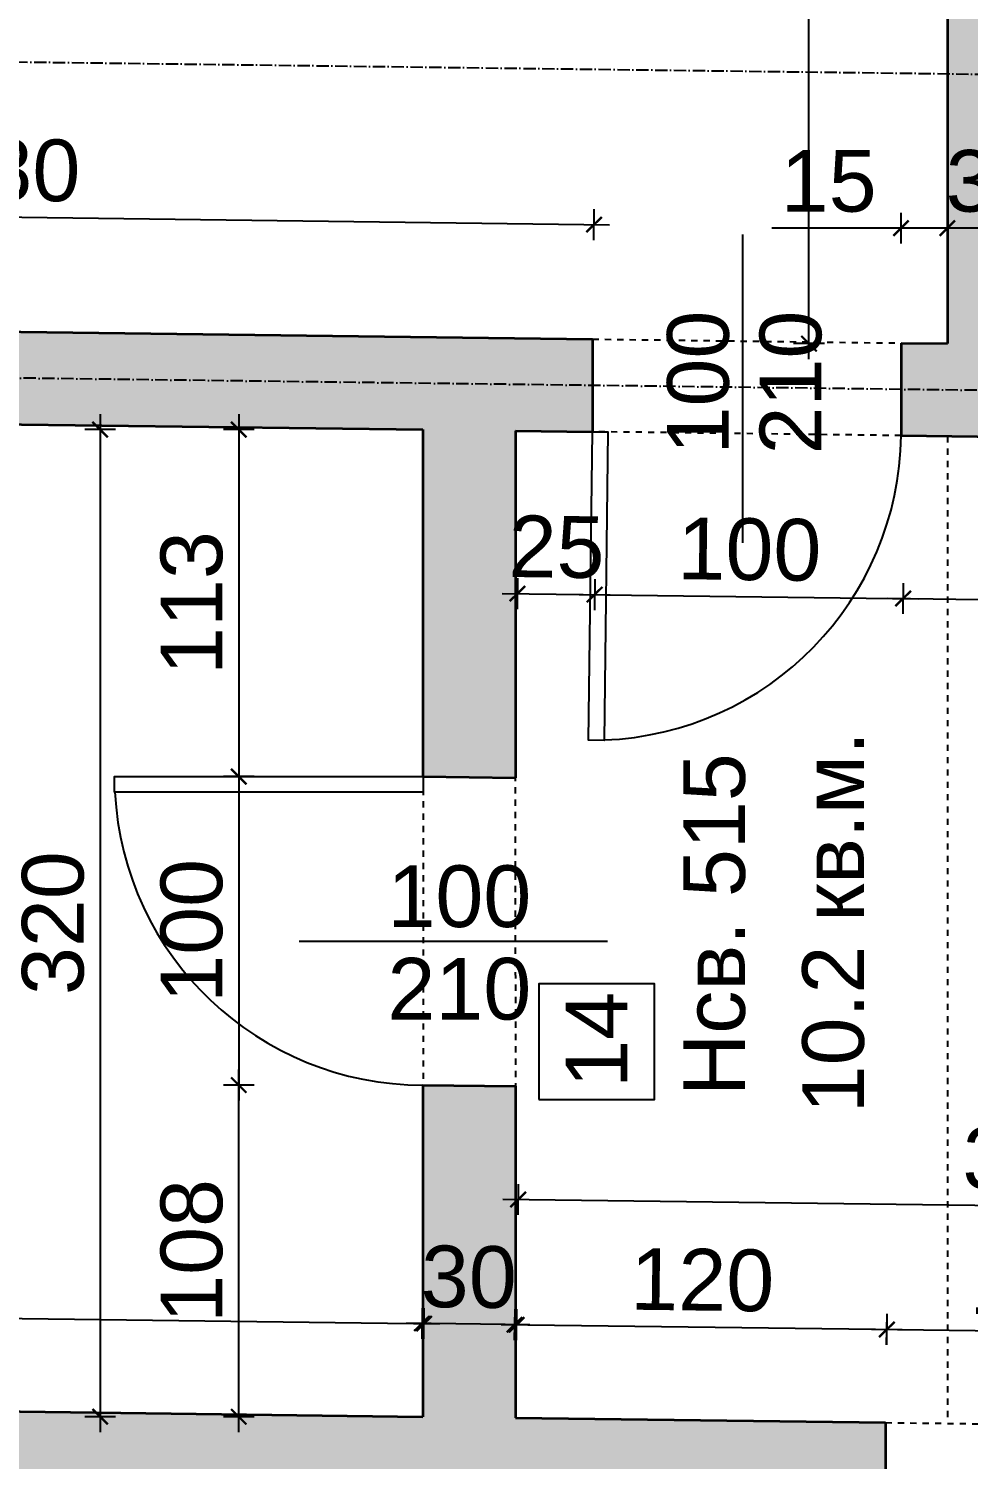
# Model space of a CAD drawing. Header units: inches. Extents: x -72385 to 39588, y -6525 to 66685.
# Drawn here: x -51875.1 to -51570.5, y 15683.8 to 16147.6 of the extents above; entities that cross this region are included whole.
import ezdxf

# ---------------------------------------------------------------- set-up
doc = ezdxf.new("R2010")
doc.units = ezdxf.units.IN
doc.header["$MEASUREMENT"] = 0
doc.linetypes.add('DashDot', pattern=[0.6, 0.4, -0.1, 0, -0.1])
doc.linetypes.add('Hidden', pattern=[0.4, 0.2, -0.2])
for name, color, linetype, lineweight in [('Врати', 251, 'Continuous', 25), ('Линия на разрез', 252, 'DashDot', 25), ('Надписи Hсв', 252, 'Continuous', 25), ('Надписи врати', 252, 'Continuous', 25), ('Надписи коти вътрешни', 252, 'Continuous', 25), ('Надписи номера на пом.', 252, 'Continuous', 25), ('Надписи площ', 252, 'Continuous', 25), ('Оси', 252, 'DashDot', 25), ('Пунктир', 253, 'Hidden', 25), ('Разрезни линии', 7, 'Continuous', 35), ('Щрих стени', 254, 'Continuous', 25)]:
    doc.layers.add(name, color=color, linetype=linetype, lineweight=lineweight)
doc.styles.add('Arial Regular', font='arial.ttf')
doc.styles.get("Standard").update_dxf_attribs({"font": 'arial.ttf'})
doc.dimstyles.new('Annotative', dxfattribs={"dimscale": 0, "dimtxt": 20, "dimasz": 5, "dimexe": 5, "dimexo": 5, "dimgap": 5, "dimtad": 1, "dimdec": 0, "dimzin": 0, "dimdsep": 46, "dimtxsty": 'Standard', "dimblk": 'ARCHTICK', "dimcen": 5, "dimdle": 5, "dimadec": 0, "dimazin": 0, "dimtfac": 1, "dimtdec": 0, "dimtofl": 0, "dimtmove": 0, "dimatfit": 3, "dimldrblk": 'ARCHTICK', "dimfxl": 5, "dimfxlon": 1, "dimtolj": 1, "dimtzin": 0, "dimarcsym": 1})

# ---------------------------------------------------------------- blocks, each defined once
blk = doc.blocks.new('_ArchTick')
at = {"color": 0, "linetype": 'ByBlock', "const_width": 0.15}
blk.add_lwpolyline([(-0.5, -0.5), (0.5, 0.5)], dxfattribs=at)
blk = doc.blocks.new('*D8211')
at = {"layer": 'Defpoints', "color": 0, "ltscale": 50, "transparency": 16777216}
for p in [(-51622.19, 16395.51), (-51577.34, 16395.51), (-51577.34, 16045.48)]:
    blk.add_point(p, dxfattribs=at)
at = {"layer": 'Надписи коти вътрешни', "color": 0, "lineweight": -2, "ltscale": 50, "transparency": 16777216}
for p, q in [((-51622.19, 16040.48), (-51622.19, 16400.51)), ((-51617.19, 16395.51), (-51627.19, 16395.51)), ((-51617.19, 16045.48), (-51627.19, 16045.48))]:
    blk.add_line(p, q, dxfattribs=at)
at = {"layer": 'Надписи коти вътрешни', "color": 0, "lineweight": -2, "ltscale": 50, "transparency": 16777216, "xscale": 5, "yscale": 5, "zscale": 5}
for p, rotation in [((-51622.19, 16395.51), 90), ((-51622.19, 16045.48), 270)]:
    blk.add_blockref('_ArchTick', p, dxfattribs=dict(at, rotation=rotation))
at = {"layer": 'Надписи коти вътрешни', "color": 0, "ltscale": 50, "transparency": 16777216, "insert": (-51637.41, 16300.67), "char_height": 20, "attachment_point": 5, "rotation": 90}
blk.add_mtext('\\A1;350', dxfattribs=at)
blk = doc.blocks.new('*D486')
at = {"layer": 'Defpoints', "color": 0, "ltscale": 50, "transparency": 16777216}
for p in [(-51691.86, 16084.08), (-52072.34, 16051.78), (-51692.34, 16046.95)]:
    blk.add_point(p, dxfattribs=at)
at = {"layer": 'Надписи коти вътрешни', "color": 0, "lineweight": -2, "ltscale": 50, "transparency": 16777216}
for p, q in [((-52071.93, 16083.92), (-52071.8, 16093.92)), ((-52076.86, 16088.98), (-51686.86, 16084.02)), ((-51691.93, 16079.08), (-51691.8, 16089.08))]:
    blk.add_line(p, q, dxfattribs=at)
at = {"layer": 'Надписи коти вътрешни', "color": 0, "lineweight": -2, "ltscale": 50, "transparency": 16777216, "xscale": 5, "yscale": 5, "zscale": 5}
for p, rotation in [((-52071.86, 16088.92), 179.2706286525495), ((-51691.86, 16084.08), 359.2706286525495)]:
    blk.add_blockref('_ArchTick', p, dxfattribs=dict(at, rotation=rotation))
at = {"layer": 'Надписи коти вътрешни', "color": 0, "ltscale": 50, "transparency": 16777216, "insert": (-51881.67, 16101.72), "char_height": 20, "attachment_point": 5, "rotation": 359.2706}
blk.add_mtext('\\A1;380', dxfattribs=at)
blk = doc.blocks.new('*D7849')
at = {"layer": 'Defpoints', "color": 0, "ltscale": 50, "transparency": 16777216}
for p in [(-51592.34, 16082.92), (-51592.34, 16045.67), (-51577.34, 16045.48)]:
    blk.add_point(p, dxfattribs=at)
at = {"layer": 'Надписи коти вътрешни', "color": 0, "lineweight": -2, "ltscale": 50, "transparency": 16777216}
for p, q in [((-51592.34, 16077.92), (-51592.34, 16087.92)), ((-51577.34, 16077.92), (-51577.34, 16087.92)), ((-51592.34, 16082.92), (-51634.25, 16082.92)), ((-51572.34, 16082.92), (-51592.34, 16082.92))]:
    blk.add_line(p, q, dxfattribs=at)
at = {"layer": 'Надписи коти вътрешни', "color": 0, "lineweight": -2, "ltscale": 50, "transparency": 16777216, "xscale": 5, "yscale": 5, "zscale": 5, "rotation": 180}
blk.add_blockref('_ArchTick', (-51592.34, 16082.92), dxfattribs=at)
at = {"layer": 'Надписи коти вътрешни', "color": 0, "lineweight": -2, "ltscale": 50, "transparency": 16777216, "xscale": 5, "yscale": 5, "zscale": 5}
blk.add_blockref('_ArchTick', (-51577.34, 16082.92), dxfattribs=at)
at = {"layer": 'Надписи коти вътрешни', "color": 0, "ltscale": 50, "transparency": 16777216, "insert": (-51615.8, 16098.13), "char_height": 20, "attachment_point": 5}
blk.add_mtext('\\A1;15', dxfattribs=at)
blk = doc.blocks.new('*D7655')
at = {"layer": 'Defpoints', "color": 0, "ltscale": 50, "transparency": 16777216}
for p in [(-51746.95, 15727.83), (-52282.34, 15704.43), (-51747.34, 15697.62)]:
    blk.add_point(p, dxfattribs=at)
at = {"layer": 'Надписи коти вътрешни', "color": 0, "lineweight": -2, "ltscale": 50, "transparency": 16777216}
for p, q in [((-52282.02, 15729.64), (-52281.89, 15739.64)), ((-52286.95, 15734.7), (-51741.95, 15727.76)), ((-51747.02, 15722.83), (-51746.89, 15732.83))]:
    blk.add_line(p, q, dxfattribs=at)
at = {"layer": 'Надписи коти вътрешни', "color": 0, "lineweight": -2, "ltscale": 50, "transparency": 16777216, "xscale": 5, "yscale": 5, "zscale": 5}
for p, rotation in [((-52281.95, 15734.64), 179.2706286525454), ((-51746.95, 15727.83), 359.2706286525454)]:
    blk.add_blockref('_ArchTick', p, dxfattribs=dict(at, rotation=rotation))
at = {"layer": 'Надписи коти вътрешни', "color": 0, "ltscale": 50, "transparency": 16777216, "insert": (-52014.26, 15746.45), "char_height": 20, "attachment_point": 5, "rotation": 359.2706}
blk.add_mtext('\\A1;535', dxfattribs=at)
blk = doc.blocks.new('*D4443')
at = {"layer": 'Defpoints', "color": 0, "ltscale": 50, "transparency": 16777216}
for p in [(-51807.02, 15805.13), (-51747.34, 15805.13), (-51747.34, 15697.62)]:
    blk.add_point(p, dxfattribs=at)
at = {"layer": 'Надписи коти вътрешни', "color": 0, "lineweight": -2, "ltscale": 50, "transparency": 16777216}
for p, q in [((-51807.02, 15692.62), (-51807.02, 15810.13)), ((-51802.02, 15805.13), (-51812.02, 15805.13)), ((-51802.02, 15697.62), (-51812.02, 15697.62))]:
    blk.add_line(p, q, dxfattribs=at)
at = {"layer": 'Надписи коти вътрешни', "color": 0, "lineweight": -2, "ltscale": 50, "transparency": 16777216, "xscale": 5, "yscale": 5, "zscale": 5}
for p, rotation in [((-51807.02, 15805.13), 90), ((-51807.02, 15697.62), 270)]:
    blk.add_blockref('_ArchTick', p, dxfattribs=dict(at, rotation=rotation))
at = {"layer": 'Надписи коти вътрешни', "color": 0, "ltscale": 50, "transparency": 16777216, "insert": (-51822.23, 15751.37), "char_height": 20, "attachment_point": 5, "rotation": 90}
blk.add_mtext('\\A1;108', dxfattribs=at)
blk = doc.blocks.new('*D4444')
at = {"layer": 'Defpoints', "color": 0, "ltscale": 50, "transparency": 16777216}
for p in [(-51747.34, 15905.13), (-51807.02, 15805.13), (-51747.34, 15805.13)]:
    blk.add_point(p, dxfattribs=at)
at = {"layer": 'Надписи коти вътрешни', "color": 0, "lineweight": -2, "ltscale": 50, "transparency": 16777216}
for p, q in [((-51807.02, 15910.13), (-51807.02, 15800.13)), ((-51802.02, 15905.13), (-51812.02, 15905.13)), ((-51802.02, 15805.13), (-51812.02, 15805.13))]:
    blk.add_line(p, q, dxfattribs=at)
at = {"layer": 'Надписи коти вътрешни', "color": 0, "lineweight": -2, "ltscale": 50, "transparency": 16777216, "xscale": 5, "yscale": 5, "zscale": 5}
for p, rotation in [((-51807.02, 15905.13), 90), ((-51807.02, 15805.13), 270)]:
    blk.add_blockref('_ArchTick', p, dxfattribs=dict(at, rotation=rotation))
at = {"layer": 'Надписи коти вътрешни', "color": 0, "ltscale": 50, "transparency": 16777216, "insert": (-51822.23, 15855.13), "char_height": 20, "attachment_point": 5, "rotation": 90}
blk.add_mtext('\\A1;100', dxfattribs=at)
blk = doc.blocks.new('*D493')
at = {"layer": 'Defpoints', "color": 0, "ltscale": 50, "transparency": 16777216}
for p in [(-51747.34, 16017.64), (-51807.02, 15905.13), (-51747.34, 15905.13)]:
    blk.add_point(p, dxfattribs=at)
at = {"layer": 'Надписи коти вътрешни', "color": 0, "lineweight": -2, "ltscale": 50, "transparency": 16777216}
for p, q in [((-51807.02, 16022.64), (-51807.02, 15900.13)), ((-51802.02, 16017.64), (-51812.02, 16017.64)), ((-51802.02, 15905.13), (-51812.02, 15905.13))]:
    blk.add_line(p, q, dxfattribs=at)
at = {"layer": 'Надписи коти вътрешни', "color": 0, "lineweight": -2, "ltscale": 50, "transparency": 16777216, "xscale": 5, "yscale": 5, "zscale": 5}
for p, rotation in [((-51807.02, 16017.64), 90), ((-51807.02, 15905.13), 270)]:
    blk.add_blockref('_ArchTick', p, dxfattribs=dict(at, rotation=rotation))
at = {"layer": 'Надписи коти вътрешни', "color": 0, "ltscale": 50, "transparency": 16777216, "insert": (-51822.24, 15961.39), "char_height": 20, "attachment_point": 5, "rotation": 90}
blk.add_mtext('\\A1;113', dxfattribs=at)
blk = doc.blocks.new('*D494')
at = {"layer": 'Defpoints', "color": 0, "ltscale": 50, "transparency": 16777216}
for p in [(-51747.34, 16017.64), (-51851.95, 15697.62), (-51747.34, 15697.62)]:
    blk.add_point(p, dxfattribs=at)
at = {"layer": 'Надписи коти вътрешни', "color": 0, "lineweight": -2, "ltscale": 50, "transparency": 16777216}
for p, q in [((-51851.95, 16022.64), (-51851.95, 15692.62)), ((-51846.95, 16017.64), (-51856.95, 16017.64)), ((-51846.95, 15697.62), (-51856.95, 15697.62))]:
    blk.add_line(p, q, dxfattribs=at)
at = {"layer": 'Надписи коти вътрешни', "color": 0, "lineweight": -2, "ltscale": 50, "transparency": 16777216, "xscale": 5, "yscale": 5, "zscale": 5}
for p, rotation in [((-51851.95, 16017.64), 90), ((-51851.95, 15697.62), 270)]:
    blk.add_blockref('_ArchTick', p, dxfattribs=dict(at, rotation=rotation))
at = {"layer": 'Надписи коти вътрешни', "color": 0, "ltscale": 50, "transparency": 16777216, "insert": (-51867.17, 15857.63), "char_height": 20, "attachment_point": 5, "rotation": 90}
blk.add_mtext('\\A1;320', dxfattribs=at)
blk = doc.blocks.new('*D7659')
at = {"layer": 'Defpoints', "color": 0, "ltscale": 50, "transparency": 16777216}
for p in [(-51716.19, 16002.98), (-51691.19, 16002.66), (-51691.68, 15964.14)]:
    blk.add_point(p, dxfattribs=at)
at = {"layer": 'Надписи коти вътрешни', "color": 0, "lineweight": -2, "ltscale": 50, "transparency": 16777216}
for p, q in [((-51716.62, 15969.46), (-51716.75, 15959.46)), ((-51691.62, 15969.14), (-51691.75, 15959.14)), ((-51721.68, 15964.52), (-51686.68, 15964.08))]:
    blk.add_line(p, q, dxfattribs=at)
at = {"layer": 'Надписи коти вътрешни', "color": 0, "lineweight": -2, "ltscale": 50, "transparency": 16777216, "xscale": 5, "yscale": 5, "zscale": 5}
for p, rotation in [((-51716.68, 15964.46), 179.2706286525379), ((-51691.68, 15964.14), 359.2706286525379)]:
    blk.add_blockref('_ArchTick', p, dxfattribs=dict(at, rotation=rotation))
at = {"layer": 'Надписи коти вътрешни', "color": 0, "ltscale": 50, "transparency": 16777216, "insert": (-51703.99, 15979.51), "char_height": 20, "attachment_point": 5, "rotation": 359.2706}
blk.add_mtext('\\A1;25', dxfattribs=at)
blk = doc.blocks.new('*D7658')
at = {"layer": 'Defpoints', "color": 0, "ltscale": 50, "transparency": 16777216}
for p in [(-51691.19, 16002.66), (-51591.19, 16001.39), (-51591.68, 15962.87)]:
    blk.add_point(p, dxfattribs=at)
at = {"layer": 'Надписи коти вътрешни', "color": 0, "lineweight": -2, "ltscale": 50, "transparency": 16777216}
for p, q in [((-51691.62, 15969.14), (-51691.75, 15959.14)), ((-51591.62, 15967.87), (-51591.75, 15957.87)), ((-51696.68, 15964.2), (-51586.68, 15962.8))]:
    blk.add_line(p, q, dxfattribs=at)
at = {"layer": 'Надписи коти вътрешни', "color": 0, "lineweight": -2, "ltscale": 50, "transparency": 16777216, "xscale": 5, "yscale": 5, "zscale": 5}
for p, rotation in [((-51691.68, 15964.14), 179.2706286525504), ((-51591.68, 15962.87), 359.2706286525504)]:
    blk.add_blockref('_ArchTick', p, dxfattribs=dict(at, rotation=rotation))
at = {"layer": 'Надписи коти вътрешни', "color": 0, "ltscale": 50, "transparency": 16777216, "insert": (-51641.49, 15978.71), "char_height": 20, "attachment_point": 5, "rotation": 359.2706}
blk.add_mtext('\\A1;100', dxfattribs=at)
blk = doc.blocks.new('*D7657')
at = {"layer": 'Defpoints', "color": 0, "ltscale": 50, "transparency": 16777216}
for p in [(-51591.19, 16001.39), (-51396.19, 15998.91), (-51396.68, 15960.39)]:
    blk.add_point(p, dxfattribs=at)
at = {"layer": 'Надписи коти вътрешни', "color": 0, "lineweight": -2, "ltscale": 50, "transparency": 16777216}
for p, q in [((-51591.62, 15967.87), (-51591.75, 15957.87)), ((-51396.62, 15965.38), (-51396.75, 15955.39)), ((-51596.68, 15962.93), (-51391.68, 15960.32))]:
    blk.add_line(p, q, dxfattribs=at)
at = {"layer": 'Надписи коти вътрешни', "color": 0, "lineweight": -2, "ltscale": 50, "transparency": 16777216, "xscale": 5, "yscale": 5, "zscale": 5}
for p, rotation in [((-51591.68, 15962.87), 179.2706286524346), ((-51396.68, 15960.39), 359.2706286524346)]:
    blk.add_blockref('_ArchTick', p, dxfattribs=dict(at, rotation=rotation))
at = {"layer": 'Надписи коти вътрешни', "color": 0, "ltscale": 50, "transparency": 16777216, "insert": (-51493.99, 15976.84), "char_height": 20, "attachment_point": 5, "rotation": 359.2706}
blk.add_mtext('\\A1;195', dxfattribs=at)
blk = doc.blocks.new('*D497')
at = {"layer": 'Defpoints', "color": 0, "ltscale": 50, "transparency": 16777216}
for p in [(-51596.95, 15725.92), (-51717.34, 15697.24), (-51597.34, 15695.71)]:
    blk.add_point(p, dxfattribs=at)
at = {"layer": 'Надписи коти вътрешни', "color": 0, "lineweight": -2, "ltscale": 50, "transparency": 16777216}
for p, q in [((-51717.02, 15722.44), (-51716.89, 15732.44)), ((-51597.02, 15720.92), (-51596.89, 15730.92)), ((-51721.95, 15727.51), (-51591.95, 15725.85))]:
    blk.add_line(p, q, dxfattribs=at)
at = {"layer": 'Надписи коти вътрешни', "color": 0, "lineweight": -2, "ltscale": 50, "transparency": 16777216, "xscale": 5, "yscale": 5, "zscale": 5}
for p, rotation in [((-51716.95, 15727.44), 179.2706286525463), ((-51596.95, 15725.92), 359.2706286525462)]:
    blk.add_blockref('_ArchTick', p, dxfattribs=dict(at, rotation=rotation))
at = {"layer": 'Надписи коти вътрешни', "color": 0, "ltscale": 50, "transparency": 16777216, "insert": (-51656.76, 15741.89), "char_height": 20, "attachment_point": 5, "rotation": 359.2706}
blk.add_mtext('\\A1;120', dxfattribs=at)
blk = doc.blocks.new('*D4147')
at = {"layer": 'Defpoints', "color": 0, "ltscale": 50, "transparency": 16777216}
for p in [(-51496.95, 15724.66), (-51597.32, 15695.71), (-51497.34, 15694.44)]:
    blk.add_point(p, dxfattribs=at)
at = {"layer": 'Надписи коти вътрешни', "color": 0, "lineweight": -2, "ltscale": 50, "transparency": 16777216}
for p, q in [((-51597, 15720.93), (-51596.87, 15730.93)), ((-51497.02, 15719.66), (-51496.89, 15729.66)), ((-51601.94, 15726), (-51491.95, 15724.6))]:
    blk.add_line(p, q, dxfattribs=at)
at = {"layer": 'Надписи коти вътрешни', "color": 0, "lineweight": -2, "ltscale": 50, "transparency": 16777216, "xscale": 5, "yscale": 5, "zscale": 5}
for p, rotation in [((-51596.94, 15725.93), 179.2706286525453), ((-51496.95, 15724.66), 359.2706286525453)]:
    blk.add_blockref('_ArchTick', p, dxfattribs=dict(at, rotation=rotation))
at = {"layer": 'Надписи коти вътрешни', "color": 0, "ltscale": 50, "transparency": 16777216, "insert": (-51546.75, 15740.51), "char_height": 20, "attachment_point": 5, "rotation": 359.2706}
blk.add_mtext('\\A1;100', dxfattribs=at)
blk = doc.blocks.new('*D8216')
at = {"layer": 'Defpoints', "color": 0, "ltscale": 50, "transparency": 16777216}
for p in [(-51396.44, 15763.98), (-51717.34, 15697.24), (-51397.34, 15693.16)]:
    blk.add_point(p, dxfattribs=at)
at = {"layer": 'Надписи коти вътрешни', "color": 0, "lineweight": -2, "ltscale": 50, "transparency": 16777216}
for p, q in [((-51716.5, 15763.05), (-51716.37, 15773.05)), ((-51721.44, 15768.11), (-51391.44, 15763.91)), ((-51396.5, 15758.98), (-51396.37, 15768.97))]:
    blk.add_line(p, q, dxfattribs=at)
at = {"layer": 'Надписи коти вътрешни', "color": 0, "lineweight": -2, "ltscale": 50, "transparency": 16777216, "xscale": 5, "yscale": 5, "zscale": 5}
for p, rotation in [((-51716.44, 15768.05), 179.2706286525463), ((-51396.44, 15763.98), 359.2706286525462)]:
    blk.add_blockref('_ArchTick', p, dxfattribs=dict(at, rotation=rotation))
at = {"layer": 'Надписи коти вътрешни', "color": 0, "ltscale": 50, "transparency": 16777216, "insert": (-51549.08, 15781.14), "char_height": 20, "attachment_point": 5, "rotation": 359.2706}
blk.add_mtext('\\A1;320', dxfattribs=at)
blk = doc.blocks.new('*D7654')
at = {"layer": 'Defpoints', "color": 0, "ltscale": 10, "transparency": 16777216}
for p in [(-51747.34, 15751.37), (-51717.34, 15750.99), (-51747.64, 15727.84)]:
    blk.add_point(p, dxfattribs=at)
at = {"layer": 'Надписи коти вътрешни', "color": 0, "lineweight": -2, "ltscale": 10, "transparency": 16777216}
for p, q in [((-51747.57, 15732.83), (-51747.7, 15722.84)), ((-51717.57, 15732.45), (-51717.7, 15722.45)), ((-51712.64, 15727.39), (-51752.64, 15727.9))]:
    blk.add_line(p, q, dxfattribs=at)
at = {"layer": 'Надписи коти вътрешни', "color": 0, "lineweight": -2, "ltscale": 10, "transparency": 16777216, "xscale": 5, "yscale": 5, "zscale": 5}
for p, rotation in [((-51747.64, 15727.84), 179.2706286525497), ((-51717.64, 15727.45), 359.2706286525497)]:
    blk.add_blockref('_ArchTick', p, dxfattribs=dict(at, rotation=rotation))
at = {"layer": 'Надписи коти вътрешни', "color": 0, "ltscale": 10, "transparency": 16777216, "insert": (-51732.44, 15742.86), "char_height": 20, "attachment_point": 5, "rotation": 359.2706}
blk.add_mtext('\\A1;30', dxfattribs=at)
blk = doc.blocks.new('*D7847')
at = {"layer": 'Defpoints', "color": 0, "ltscale": 10, "transparency": 16777216}
for p in [(-51577.34, 16082.92), (-51577.34, 16045.1), (-51547.34, 16045.1)]:
    blk.add_point(p, dxfattribs=at)
at = {"layer": 'Надписи коти вътрешни', "color": 0, "lineweight": -2, "ltscale": 10, "transparency": 16777216}
for p, q in [((-51577.34, 16077.92), (-51577.34, 16087.92)), ((-51547.34, 16077.92), (-51547.34, 16087.92)), ((-51542.34, 16082.92), (-51582.34, 16082.92))]:
    blk.add_line(p, q, dxfattribs=at)
at = {"layer": 'Надписи коти вътрешни', "color": 0, "lineweight": -2, "ltscale": 10, "transparency": 16777216, "xscale": 5, "yscale": 5, "zscale": 5, "rotation": 180}
blk.add_blockref('_ArchTick', (-51577.34, 16082.92), dxfattribs=at)
at = {"layer": 'Надписи коти вътрешни', "color": 0, "lineweight": -2, "ltscale": 10, "transparency": 16777216, "xscale": 5, "yscale": 5, "zscale": 5}
blk.add_blockref('_ArchTick', (-51547.34, 16082.92), dxfattribs=at)
at = {"layer": 'Надписи коти вътрешни', "color": 0, "ltscale": 10, "transparency": 16777216, "insert": (-51562.34, 16098.13), "char_height": 20, "attachment_point": 5}
blk.add_mtext('\\A1;30', dxfattribs=at)

msp = doc.modelspace()

# ---------------------------------------------------------------- hatches: boundary and pattern name
at = {"layer": 'Щрих стени', "ltscale": 10}
h = msp.add_hatch(color=256, dxfattribs=at)
h.dxf.hatch_style = 1
h.paths.add_polyline_path([(-52272.34, 17091.91), (-52102.34, 17089.75), (-52102.34, 17054.75), (-52072.34, 17054.36), (-52072.34, 17089.37), (-51747.34, 17085.23), (-51747.34, 17050.23), (-51717.34, 17049.85), (-51717.34, 17084.85), (-51702.34, 17084.66), (-51702.34, 17104.66), (-51802.34, 17105.93), (-51802.34, 17120.93), (-52317.34, 17127.49), (-52317.34, 16319.92), (-52282.34, 16319.48), (-52282.34, 16554.5), (-52272.34, 16554.37)])
h.paths.add_polyline_path([(-52062.34, 16919.23), (-52072.34, 16919.35), (-52072.34, 16964.36), (-52102.34, 16964.74), (-52102.34, 16177.18), (-52072.34, 16176.79), (-52072.34, 16889.35), (-52062.34, 16889.22)])
h.paths.add_polyline_path([(-51677.34, 16914.33), (-51687.34, 16914.45), (-51687.34, 16929.45), (-51717.34, 16929.84), (-51717.34, 16959.84), (-51747.34, 16960.22), (-51747.34, 16915.22), (-51962.34, 16917.95), (-51962.34, 16887.95), (-51677.34, 16884.32)])
h.paths.add_polyline_path([(-51367.34, 17115.4), (-51612.34, 17118.51), (-51612.34, 17083.51), (-51397.34, 17080.77), (-51397.34, 16538.23), (-51404.84, 16538.33), (-51404.84, 16458.32), (-51397.34, 16458.22), (-51397.34, 16043.19), (-51547.34, 16045.1), (-51547.34, 16395.13), (-51577.34, 16395.51), (-51577.34, 16045.48), (-51592.34, 16045.67), (-51592.34, 16015.67), (-51397.34, 16013.19), (-51397.34, 15938.18), (-51399.84, 15938.21), (-51399.84, 15858.21), (-51367.34, 15857.79), (-51337.34, 15857.41), (-51337.34, 15892.41), (-51367.34, 15892.8), (-51367.34, 16502.85), (-51337.31, 16502.46), (-51337.31, 16537.47), (-51367.34, 16537.85)])
h.paths.add_polyline_path([(-51547.34, 16912.67), (-51577.34, 16913.05), (-51577.34, 16495.52), (-51547.34, 16495.14)], flags=17)
h.paths.add_polyline_path([(-51692.34, 16046.95), (-52072.34, 16051.78), (-52072.34, 16076.79), (-52102.34, 16077.17), (-52102.34, 16052.17), (-52317.34, 16054.9), (-52317.34, 16019.9), (-52282.34, 16019.45), (-52282.34, 16024.45), (-51747.34, 16017.64), (-51747.34, 15905.13), (-51717.34, 15904.75), (-51717.34, 16017.26), (-51692.34, 16016.94)])
h.paths.add_polyline_path([(-51597.34, 15695.71), (-51717.34, 15697.24), (-51717.34, 15804.74), (-51747.34, 15805.13), (-51747.34, 15697.62), (-52282.34, 15704.43), (-52282.34, 15754.45), (-52317.34, 15754.9), (-52317.34, 15292.34), (-51967.34, 15287.88), (-51967.34, 15322.89), (-51969.84, 15322.92), (-51969.84, 15402.93), (-51699.84, 15399.49), (-51699.84, 15394.49), (-51669.84, 15394.11), (-51669.84, 15429.11), (-51999.84, 15433.31), (-51999.84, 15323.3), (-52282.34, 15326.9), (-52282.34, 15674.43), (-51597.34, 15665.71)])
h.paths.add_polyline_path([(-51367.34, 15707.78), (-51397.34, 15708.16), (-51397.34, 15693.16), (-51497.34, 15694.44), (-51497.34, 15664.43), (-51397.34, 15663.16), (-51397.34, 15350.63), (-51402.34, 15350.7), (-51402.34, 15280.69), (-51367.34, 15280.25)])
h.paths.add_polyline_path([(-51667.34, 15319.07), (-51669.84, 15319.1), (-51669.84, 15324.1), (-51699.84, 15324.48), (-51699.84, 15319.48), (-51702.34, 15319.51), (-51702.34, 15284.51), (-51667.34, 15284.07)])

# ---------------------------------------------------------------- linework, layer by layer
at = {"layer": 'Врати', "ltscale": 50}
for points in [[(-51692.34, 16016.94), (-51687.34, 16016.88), (-51688.61, 15916.88), (-51693.61, 15916.94)], [(-51747.27, 15905.13), (-51747.27, 15900.13), (-51847.27, 15900.13), (-51847.27, 15905.13)]]:
    msp.add_lwpolyline(points, close=True, dxfattribs=at)
for centre, radius, start, end in [((-51692.34, 16016.94), 100.01, 272.1366, 359.2706), ((-51747.27, 15905.13), 100, 182.866, 270)]:
    msp.add_arc(centre, radius, start, end, dxfattribs=at)
at = {"layer": 'Линия на разрез', "ltscale": 10}
msp.add_lwpolyline([(-52477.21, 16144.44), (-41314.83, 16002.34), (-41314.83, 15502.3), (-40082.38, 15486.61)], dxfattribs=at)
at = {"layer": 'Надписи врати', "ltscale": 50}
for p, q in [((-51643.68, 15980.91), (-51643.68, 16080.91)), ((-51787.49, 15851.84), (-51687.49, 15851.84))]:
    msp.add_line(p, q, dxfattribs=at)
at = {"layer": 'Надписи номера на пом.', "ltscale": 50}
msp.add_lwpolyline([(-51709.71, 15800.41), (-51672.21, 15800.41), (-51672.21, 15837.91), (-51709.71, 15837.91)], close=True, dxfattribs=at)
at = {"layer": 'Оси', "ltscale": 10}
msp.add_lwpolyline([(-39839.84, 15751.04), (-51384.84, 15898.02), (-51384.84, 16028.03), (-52699.84, 16044.77)], dxfattribs=at)
at = {"layer": 'Пунктир', "ltscale": 10}
for p, q in [((-51692.34, 16046.95), (-51592.34, 16045.67)), ((-51592.34, 16015.67), (-51692.34, 16016.94)), ((-51577.34, 16015.48), (-51577.34, 15695.45)), ((-51747.27, 15905.13), (-51747.27, 15805.13)), ((-51717.22, 15803.7), (-51717.34, 15904.75)), ((-51597.34, 15695.71), (-51497.34, 15694.44))]:
    msp.add_line(p, q, dxfattribs=at)
at = {"layer": 'Разрезни линии', "ltscale": 50}
for p, q in [((-51577.34, 16395.51), (-51577.34, 16045.48)), ((-52072.34, 16051.78), (-51692.34, 16046.95)), ((-51692.34, 16046.95), (-51692.34, 16016.94)), ((-51592.34, 16045.67), (-51577.34, 16045.48)), ((-51592.34, 16045.67), (-51592.34, 16015.67)), ((-52282.34, 16024.45), (-51747.34, 16017.64)), ((-51747.34, 16017.64), (-51747.34, 15905.13)), ((-51717.34, 16017.26), (-51692.34, 16016.94)), ((-51717.34, 16017.26), (-51717.34, 15904.75)), ((-51592.34, 16015.67), (-51397.34, 16013.19)), ((-51747.34, 15905.13), (-51717.34, 15904.75)), ((-51747.34, 15805.13), (-51717.34, 15804.74)), ((-51747.34, 15805.13), (-51747.34, 15697.62)), ((-51717.34, 15804.74), (-51717.34, 15697.24)), ((-52282.34, 15704.43), (-51747.34, 15697.62)), ((-51717.34, 15697.24), (-51597.34, 15695.71)), ((-51597.34, 15695.71), (-51597.34, 15665.71))]:
    msp.add_line(p, q, dxfattribs=at)

# ---------------------------------------------------------------- texts
at = {"layer": 'Надписи Hсв', "ltscale": 100, "insert": (-51662.95, 15801.58), "char_height": 20, "width": 180.4891, "attachment_point": 1, "rotation": 90, "style": 'Arial Regular'}
msp.add_mtext('\\pxt8;Hсв. 515', dxfattribs=at)
at = {"layer": 'Надписи врати', "ltscale": 100, "char_height": 20, "width": 180.4891, "attachment_point": 1, "rotation": 90, "style": 'Arial Regular'}
for s, insert in [('100', (-51668.19, 16009.57)), ('210', (-51638.19, 16009.57))]:
    msp.add_mtext(s, dxfattribs=dict(at, insert=insert))
at = {"layer": 'Надписи врати', "ltscale": 100, "char_height": 20, "width": 180.4891, "attachment_point": 1, "style": 'Arial Regular'}
for s, insert in [('100', (-51758.82, 15876.36)), ('210', (-51758.82, 15846.36))]:
    msp.add_mtext(s, dxfattribs=dict(at, insert=insert))
at = {"layer": 'Надписи номера на пом.', "ltscale": 100, "insert": (-51701.03, 15729.56), "char_height": 20, "width": 180.4891, "attachment_point": 1, "rotation": 90, "style": 'Arial Regular'}
msp.add_mtext('\\pxqc;14', dxfattribs=at)
at = {"layer": 'Надписи площ', "ltscale": 100, "insert": (-51624.37, 15795.98), "char_height": 20, "width": 180.4891, "attachment_point": 1, "rotation": 90, "style": 'Arial Regular'}
msp.add_mtext('10.2 кв.м.', dxfattribs=at)

# ---------------------------------------------------------------- dimensions: what is measured, and where the dimension line sits
at = {"layer": 'Надписи коти вътрешни', "ltscale": 50}
for base, p1, p2, angle, picture, middle, dimtype in [((-51622.19, 16395.51), (-51577.34, 16045.48), (-51577.34, 16395.51), 90, '*D8211', (-51622.19, 16300.67), 128), ((-51691.68, 15964.14), (-51716.19, 16002.98), (-51691.19, 16002.66), 359.2706, '*D7659', (-51704.18, 15964.3), 129), ((-51396.44, 15763.98), (-51717.34, 15697.24), (-51397.34, 15693.16), 359.2706, '*D8216', (-51549.27, 15765.92), 129)]:
    dim = msp.add_linear_dim(base=base, p1=p1, p2=p2, angle=angle, dimstyle='Annotative', override={"dimscale": 0, "dimtix": 0, "dimtofl": 0, "dimtmove": 0, "dimatfit": 3}, dxfattribs=at)
    dim.commit()
    dim.dimension.update_dxf_attribs({"geometry": picture, "text_midpoint": middle, "dimtype": dimtype})
for p1, p2, distance, picture, middle in [((-52072.34, 16051.78), (-51692.34, 16046.95), 37.14, '*D486', (-51881.67, 16101.72)), ((-51691.19, 16002.66), (-51591.19, 16001.39), -38.52, '*D7658', (-51641.49, 15978.71)), ((-51591.19, 16001.39), (-51396.19, 15998.91), -38.52, '*D7657', (-51493.99, 15976.84)), ((-52282.34, 15704.43), (-51747.34, 15697.62), 30.21, '*D7655', (-52014.26, 15746.45)), ((-51717.34, 15697.24), (-51597.34, 15695.71), 30.21, '*D497', (-51656.76, 15741.89)), ((-51597.32, 15695.71), (-51497.34, 15694.44), 30.23, '*D4147', (-51546.75, 15740.51))]:
    dim = msp.add_aligned_dim(p1=p1, p2=p2, distance=distance, dimstyle='Annotative', override={"dimscale": 0, "dimtix": 0, "dimtofl": 0, "dimtmove": 0, "dimatfit": 3}, dxfattribs=at)
    dim.commit()
    dim.dimension.update_dxf_attribs({"geometry": picture, "text_midpoint": middle})
dim = msp.add_linear_dim(base=(-51592.34, 16082.92), p1=(-51577.34, 16045.48), p2=(-51592.34, 16045.67), dimstyle='Annotative', override={"dimscale": 0, "dimtix": 0, "dimtofl": 0, "dimtmove": 0, "dimatfit": 3}, dxfattribs=at)
dim.commit()
dim.dimension.update_dxf_attribs({"geometry": '*D7849', "text_midpoint": (-51615.8, 16082.92), "dimtype": 128})
at = {"layer": 'Надписи коти вътрешни', "ltscale": 10}
for base, p1, p2, angle, picture, middle in [((-51577.34, 16082.92), (-51547.34, 16045.1), (-51577.34, 16045.1), 180, '*D7847', (-51562.34, 16082.92)), ((-51747.64, 15727.84), (-51717.34, 15750.99), (-51747.34, 15751.37), 179.2706, '*D7654', (-51732.64, 15727.64))]:
    dim = msp.add_linear_dim(base=base, p1=p1, p2=p2, angle=angle, dimstyle='Annotative', override={"dimscale": 0, "dimtix": 0, "dimtofl": 0, "dimtmove": 0, "dimatfit": 3}, dxfattribs=at)
    dim.commit()
    dim.dimension.update_dxf_attribs({"geometry": picture, "text_midpoint": middle, "dimtype": 129})
at = {"layer": 'Надписи коти вътрешни', "ltscale": 50}
for base, p1, p2, picture, middle in [((-51851.95, 15697.62), (-51747.34, 16017.64), (-51747.34, 15697.62), '*D494', (-51867.17, 15857.63)), ((-51807.02, 15905.13), (-51747.34, 16017.64), (-51747.34, 15905.13), '*D493', (-51822.24, 15961.39)), ((-51807.02, 15805.13), (-51747.34, 15905.13), (-51747.34, 15805.13), '*D4444', (-51822.23, 15855.13)), ((-51807.02, 15805.13), (-51747.34, 15697.62), (-51747.34, 15805.13), '*D4443', (-51822.23, 15751.37))]:
    dim = msp.add_linear_dim(base=base, p1=p1, p2=p2, angle=90, dimstyle='Annotative', override={"dimscale": 0, "dimtix": 0, "dimtofl": 0, "dimtmove": 0, "dimatfit": 3}, dxfattribs=at)
    dim.commit()
    dim.dimension.update_dxf_attribs({"geometry": picture, "text_midpoint": middle})

doc.saveas('drawing.dxf')
